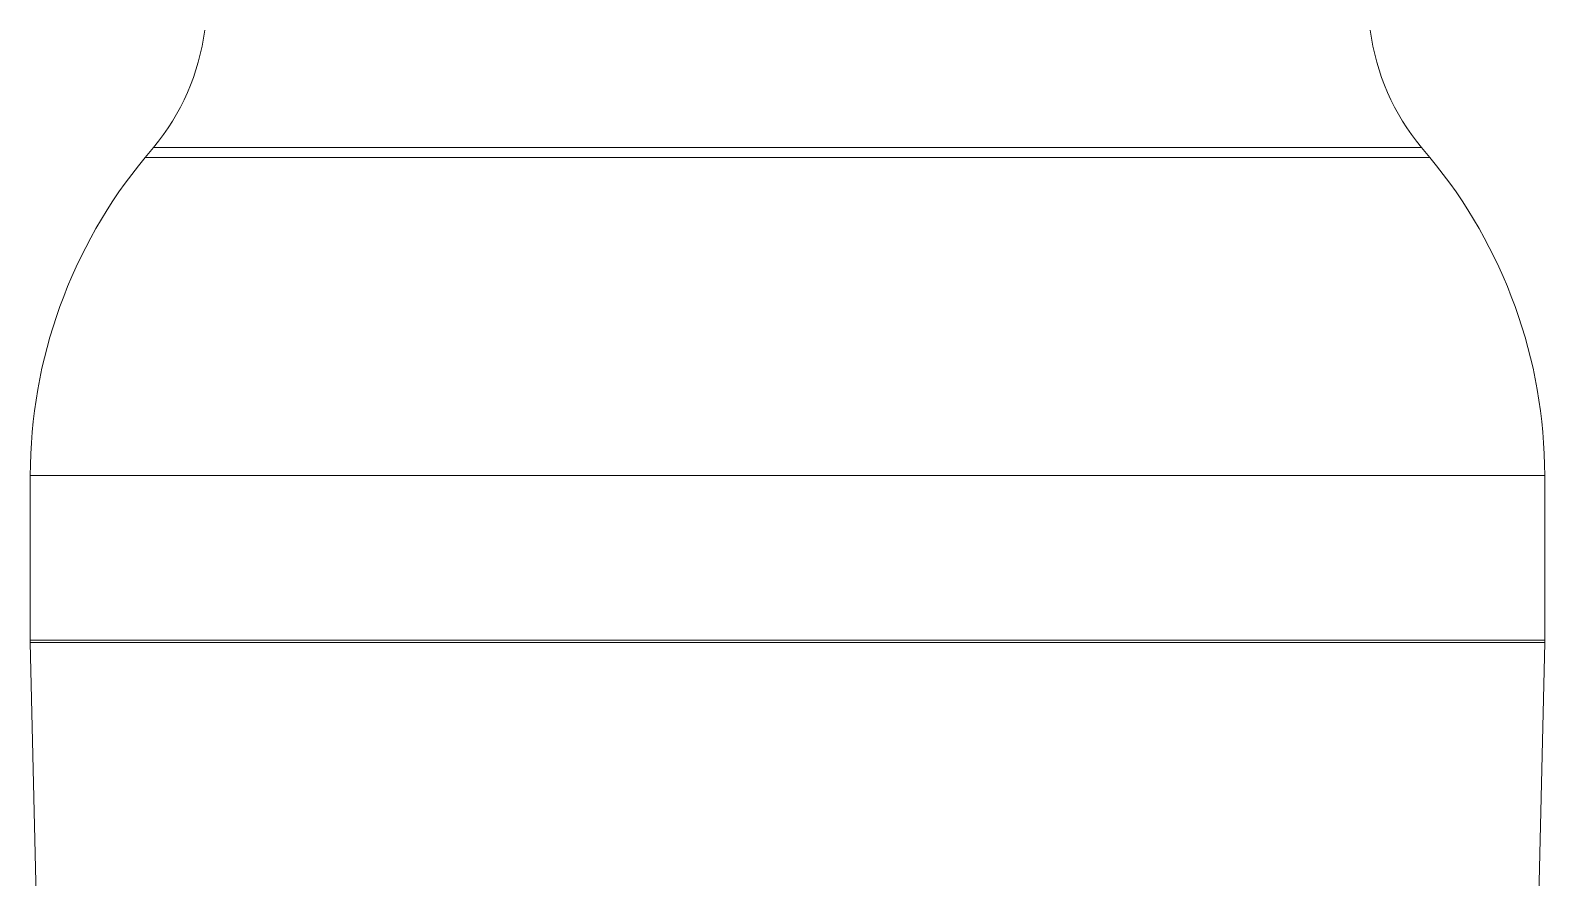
# Model space of a CAD drawing. Extents: x -234 to 858, y -95 to 532.
# Drawn here: x 788.6 to 857.6, y 149 to 187.6 of the extents above; entities that cross this region are included whole.
import ezdxf

# ---------------------------------------------------------------- set-up
doc = ezdxf.new("R2010")
doc.units = 0
doc.header["$LTSCALE"] = 7
doc.header["$MEASUREMENT"] = 0
doc.layers.add('8', color=250, linetype='CONTINUOUS', lineweight=15)

msp = doc.modelspace()

# ---------------------------------------------------------------- linework, layer by layer
at = {"layer": '8', "ltscale": 0.014815}
for p, q in [((794.2459, 182.3045), (793.8673, 181.8487)), ((852.0125, 182.3045), (852.3911, 181.8487))]:
    msp.add_line(p, q, dxfattribs=at)
at = {"layer": '8', "ltscale": 0.375897}
msp.add_line((809.2818, 182.3045), (794.2459, 182.3045), dxfattribs=at)
at = {"layer": '8'}
for p, q in [((852.0125, 182.3045), (809.2818, 182.3045)), ((852.3911, 181.8487), (809.1003, 181.8487)), ((857.6292, 167.3445), (806.589, 167.3445)), ((791.0292, 56.2445), (788.6305, 159.7286)), ((857.6292, 159.8445), (806.589, 159.8445)), ((857.6278, 159.7286), (806.5896, 159.7286)), ((855.2292, 56.2445), (857.6278, 159.7286))]:
    msp.add_line(p, q, dxfattribs=at)
at = {"layer": '8', "ltscale": 0.380825}
msp.add_line((809.1003, 181.8487), (793.8673, 181.8487), dxfattribs=at)
at = {"layer": '8', "ltscale": 0.1875}
for p, q in [((788.6292, 159.8445), (788.6292, 167.3445)), ((857.6292, 159.8445), (857.6292, 167.3445))]:
    msp.add_line(p, q, dxfattribs=at)
at = {"layer": '8', "ltscale": 0.448995}
for p, q in [((806.589, 167.3445), (788.6292, 167.3445)), ((806.589, 159.8445), (788.6292, 159.8445))]:
    msp.add_line(p, q, dxfattribs=at)
at = {"layer": '8', "ltscale": 0.002897}
for p, q in [((788.6305, 159.7286), (788.6292, 159.8445)), ((857.6278, 159.7286), (857.6292, 159.8445))]:
    msp.add_line(p, q, dxfattribs=at)
at = {"layer": '8', "ltscale": 0.448978}
msp.add_line((806.5896, 159.7286), (788.6305, 159.7286), dxfattribs=at)
at = {"layer": '8'}
for centre, radius, start, end in [((786.1687, 189.0136), 10.5002, 320.286558, 352.50796), ((860.0897, 189.0136), 10.5002, 187.492043, 219.713447), ((811.3292, 167.3445), 22.7, 140.286321, 179.999978), ((834.9291, 167.3445), 22.7, 0.000019, 39.713677)]:
    msp.add_arc(centre, radius, start, end, dxfattribs=at)

doc.saveas('drawing.dxf')
